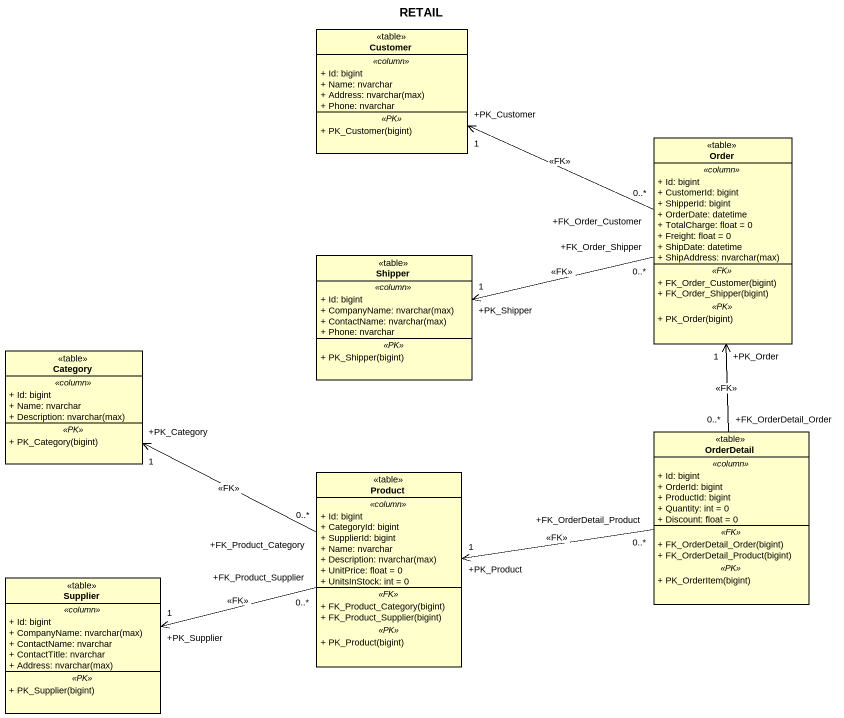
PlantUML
@startuml
title RETAIL
hide circle
hide empty members
skinparam classAttributeIconSize 0
class Customer <<table>> {
  .. <<column>> ..
  + Id: bigint
  + Name: nvarchar
  {field} + Address: nvarchar(max)
  + Phone: nvarchar
  .. <<PK>> ..
  + PK_Customer(bigint)
}
class Order <<table>> {
  .. <<column>> ..
  + Id: bigint
  + CustomerId: bigint
  + ShipperId: bigint
  + OrderDate: datetime
  + TotalCharge: float = 0
  + Freight: float = 0
  + ShipDate: datetime
  {field} + ShipAddress: nvarchar(max)
  .. <<FK>> ..
  + FK_Order_Customer(bigint)
  + FK_Order_Shipper(bigint)
  .. <<PK>> ..
  + PK_Order(bigint)
}
class Shipper <<table>> {
  .. <<column>> ..
  + Id: bigint
  {field} + CompanyName: nvarchar(max)
  {field} + ContactName: nvarchar(max)
  + Phone: nvarchar
  .. <<PK>> ..
  + PK_Shipper(bigint)
}
class Category <<table>> {
  .. <<column>> ..
  + Id: bigint
  + Name: nvarchar
  {field} + Description: nvarchar(max)
  .. <<PK>> ..
  + PK_Category(bigint)
}
class OrderDetail <<table>> {
  .. <<column>> ..
  + Id: bigint
  + OrderId: bigint
  + ProductId: bigint
  + Quantity: int = 0
  + Discount: float = 0
  .. <<FK>> ..
  + FK_OrderDetail_Order(bigint)
  + FK_OrderDetail_Product(bigint)
  .. <<PK>> ..
  + PK_OrderItem(bigint)
}
class Product <<table>> {
  .. <<column>> ..
  + Id: bigint
  + CategoryId: bigint
  + SupplierId: bigint
  + Name: nvarchar
  {field} + Description: nvarchar(max)
  + UnitPrice: float = 0
  + UnitsInStock: int = 0
  .. <<FK>> ..
  + FK_Product_Category(bigint)
  + FK_Product_Supplier(bigint)
  .. <<PK>> ..
  + PK_Product(bigint)
}
class Supplier <<table>> {
  .. <<column>> ..
  + Id: bigint
  {field} + CompanyName: nvarchar(max)
  + ContactName: nvarchar
  + ContactTitle: nvarchar
  {field} + Address: nvarchar(max)
  .. <<PK>> ..
  + PK_Supplier(bigint)
}
Order "+FK_Order_Customer\n0..*" -left-> "+PK_Customer\n1" Customer : <<FK>>
Order "+FK_Order_Shipper\n0..*" -left-> "+PK_Shipper\n1" Shipper : <<FK>>
OrderDetail "+FK_OrderDetail_Order\n0..*" -up-> "+PK_Order\n1" Order : <<FK>>
OrderDetail "+FK_OrderDetail_Product\n0..*" -left-> "+PK_Product\n1" Product : <<FK>>
Product "+FK_Product_Category\n0..*" -left-> "+PK_Category\n1" Category : <<FK>>
Product "+FK_Product_Supplier\n0..*" -left-> "+PK_Supplier\n1" Supplier : <<FK>>
@enduml
